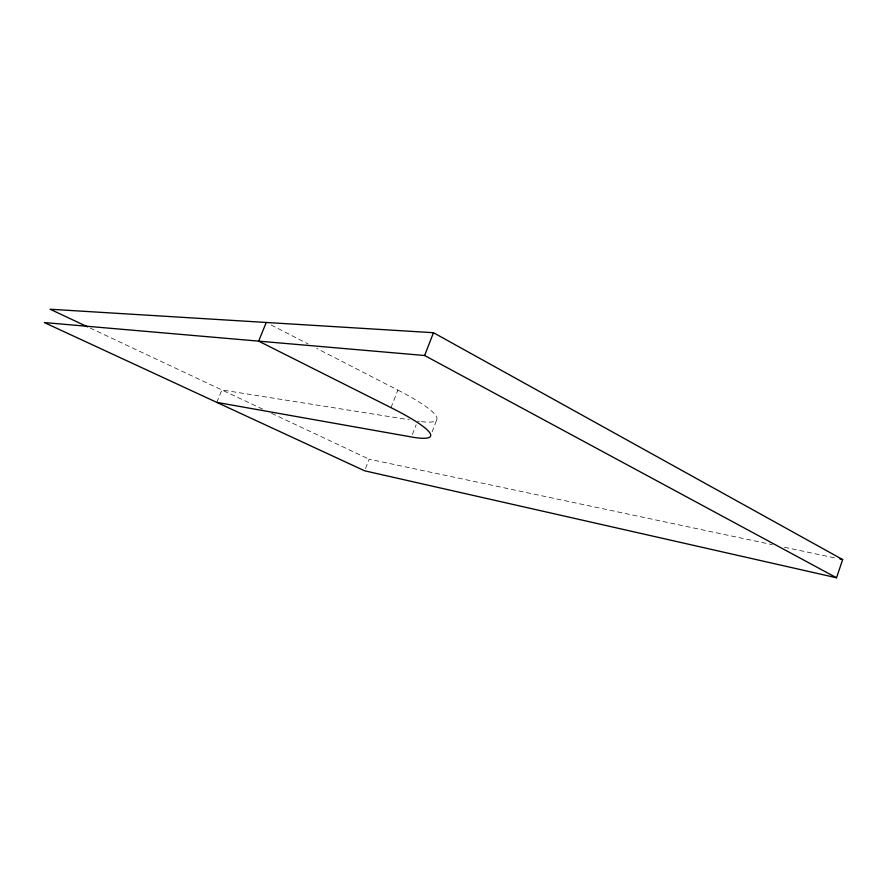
<?xml version="1.0" encoding="UTF-8"?>
<svg xmlns="http://www.w3.org/2000/svg" width="887" height="887" viewBox="0 0 887 887"><rect width="100%" height="100%" fill="white"/><g stroke="black" fill="none" stroke-linecap="round" stroke-linejoin="round"><path stroke-width="0.67" stroke-dasharray="4.43 3.33" d="M432.069 431.925L436.981 419.163M412.377 434.519L416.158 424.751M365.533 468.491L369.169 459.189L772.3 544.662M391.001 407.654L397.864 390.08L316.681 348.38M216.783 402.388L221.872 389.958L409.362 419.784M784.474 547.246L837.239 558.433M90.152 328.046L263.062 409.317M271.577 413.32L369.169 459.189M271.167 324.997L308.077 343.956M397.864 390.08A102.493 15.401 21.7 0 1 420.371 421.502M419.462 421.38A102.493 15.401 21.7 0 1 417.566 421.092"/><path stroke-width="1.33" d="M836.53 577.77L424.618 355.51L44.35 322.569L364.624 470.809L836.53 577.77L842.65 559.575L433.477 332.714L50.104 309.23L87.647 326.871M424.618 355.51L433.477 332.714M266.255 322.469L258.649 341.14L391.001 407.654A102.67 14.092 21.6 0 1 411.435 436.969L216.783 402.388M839.945 558.998L842.65 559.575"/></g></svg>
